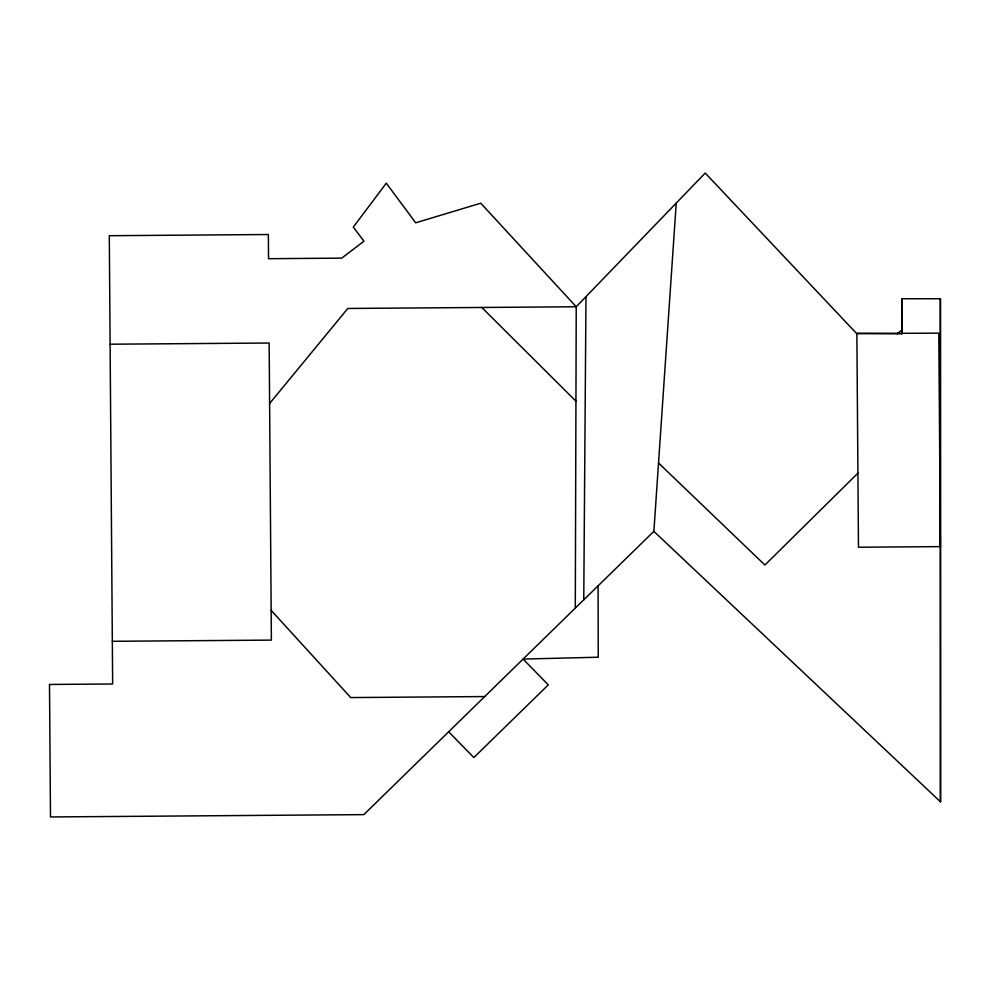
<?xml version="1.0" encoding="UTF-8"?>
<svg xmlns="http://www.w3.org/2000/svg" width="990" height="990" viewBox="0 0 990 990"><rect width="100%" height="100%" fill="white"/><g stroke="black" fill="none" stroke-linecap="round" stroke-linejoin="round"><path stroke-width="1.49" d="M575.301 608.083L576.23 306.764L480.744 203.197L415.689 222.812L386.298 183.187L353.294 227.131L363.986 241.189L341.711 258.142L268.525 258.687L268.339 234.519L109.296 235.707L112.65 683.991L49.5 684.461L50.49 816.96L363.837 814.621L653.87 531.345L676.244 203.074M583.754 599.829L585.981 296.666M269.614 403.499L347.799 308.472L576.23 306.764L705.214 173.04L856.87 333.779L858.466 547.235L940.401 546.616L938.805 333.16L856.87 333.457L901.741 333.766L901.741 298.757L940.5 298.745L940.5 801.826L653.87 531.345M857.922 473.133L764.911 565.03L658.536 463.011M897.188 333.766L901.741 330.066M110.113 344.211L269.156 343.023L271.384 640.109L112.328 641.297M484.716 696.564L350.72 697.566L271.161 610.36M481.796 307.469L575.945 401.197M448.656 731.771L473.851 757.56L548.287 684.87L523.091 659.08L598.245 657.212L598.084 585.832M940.302 298.745L940.5 801.826M901.741 298.757L901.754 333.766"/></g></svg>
